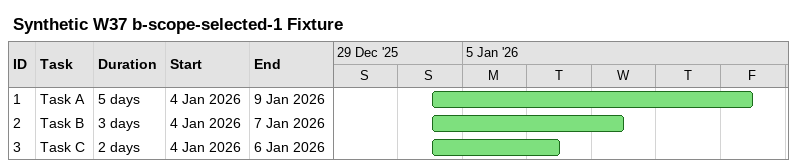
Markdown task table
Synthetic W37 b-scope-selected-1 Fixture

| ID | Task | Duration | Start | Finish |
|---|---|---|---|---|
| 1 | Task A | 5d | 2026-01-04 | 2026-01-09 |
| 2 | Task B | 3d | 2026-01-04 | 2026-01-07 |
| 3 | Task C | 2d | 2026-01-04 | 2026-01-06 |
